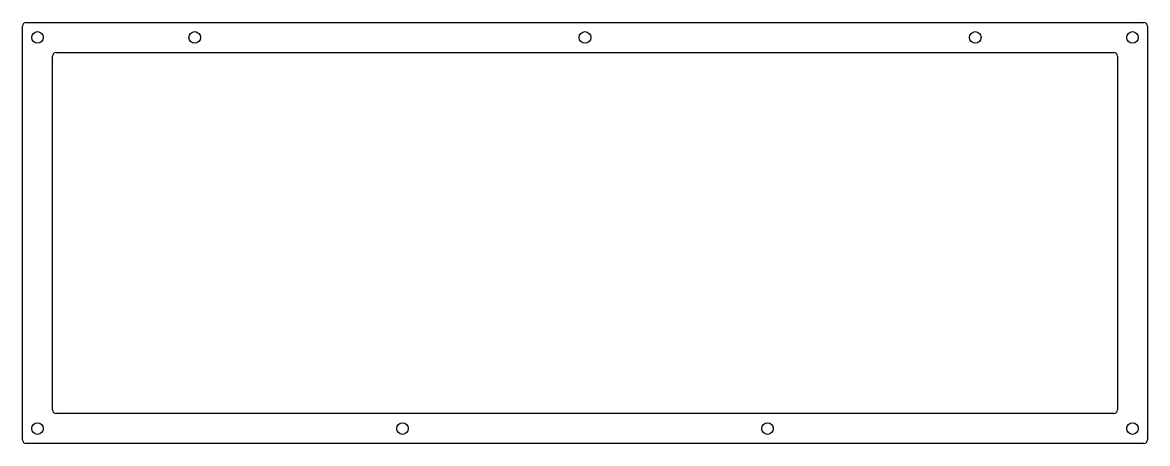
# Model space of a CAD drawing. Header units: millimetres. Extents: x 0 to 300, y 0 to 113.
import ezdxf

# ---------------------------------------------------------------- set-up
doc = ezdxf.new("R2010")
doc.units = ezdxf.units.MM
doc.header["$MEASUREMENT"] = 0

msp = doc.modelspace()

# ---------------------------------------------------------------- linework, layer by layer
for p, q in [((0, 1), (0, 111.5)), ((1, 112.5), (299.5, 112.5)), ((300.5, 111.5), (300.5, 1)), ((8, 9), (8, 103.5)), ((9, 104.5), (291.5, 104.5)), ((292.5, 103.5), (292.5, 9)), ((291.5, 8), (9, 8)), ((299.5, 0), (1, 0))]:
    msp.add_line(p, q)
for centre in [(4, 108.5), (46, 108.5), (150.25, 108.5), (254.5, 108.5), (296.5, 108.5), (4, 4), (101.5, 4), (199, 4), (296.5, 4)]:
    msp.add_circle(centre, 1.55)
for centre, start, end in [((1, 111.5), 90, 180), ((299.5, 111.5), 0, 90), ((9, 103.5), 90, 180), ((291.5, 103.5), 0, 90), ((9, 9), 180, 270), ((291.5, 9), 270, 0), ((1, 1), 180, 270), ((299.5, 1), 270, 0)]:
    msp.add_arc(centre, 1, start, end)

doc.saveas('drawing.dxf')
